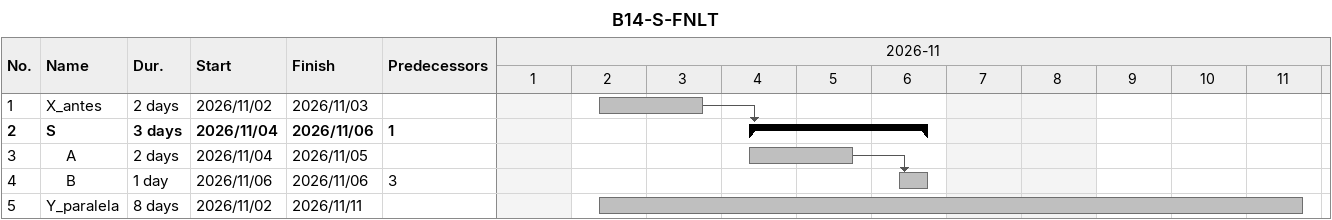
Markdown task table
B14-S-FNLT

| ID | Level | Task | Duration | Start | Finish | Predecessors |
|---|---|---|---|---|---|---|
| 1 | 1 | X_antes | 2d | 2026-11-02 | 2026-11-03 |  |
| 2 | 1 | **S** | 3d | 2026-11-04 | 2026-11-06 | 1 |
| 3 | 2 | A | 2d | 2026-11-04 | 2026-11-05 |  |
| 4 | 2 | B | 1d | 2026-11-06 | 2026-11-06 | 3 |
| 5 | 1 | Y_paralela | 8d | 2026-11-02 | 2026-11-11 |  |
